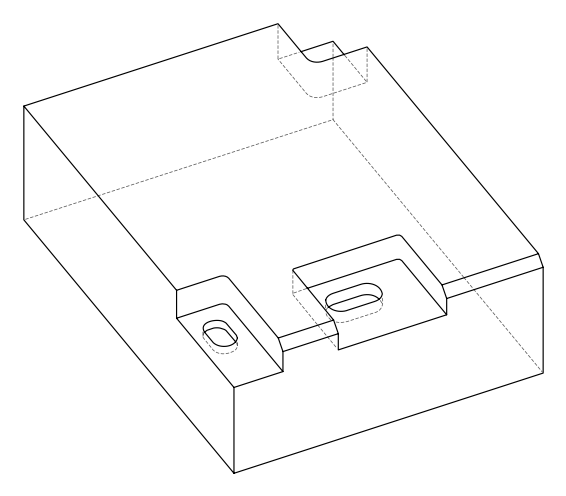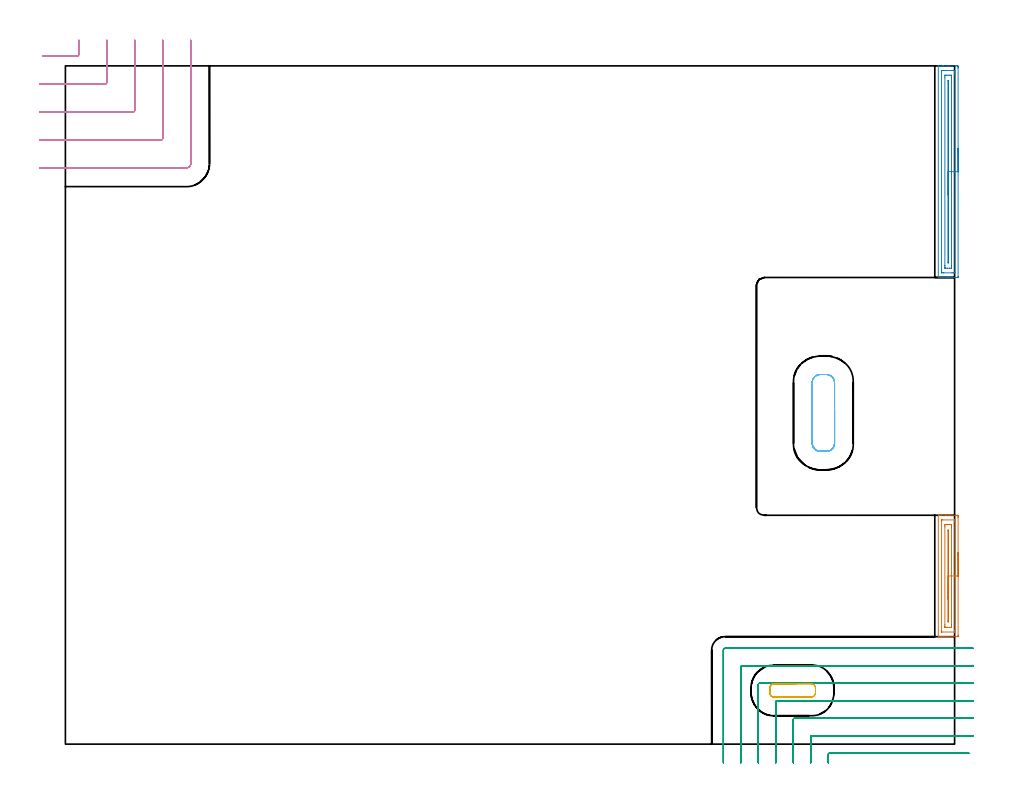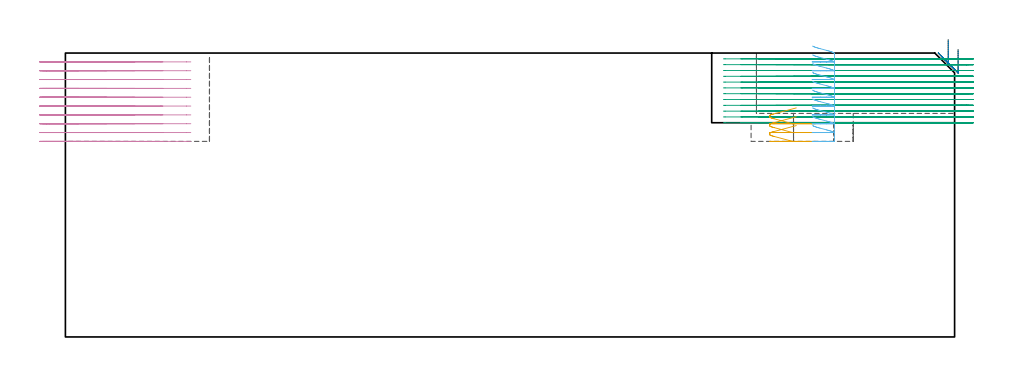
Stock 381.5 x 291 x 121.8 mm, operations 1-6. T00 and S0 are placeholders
(PLAN: 7 operations, 3 tool changes, 150.7 min)
(1 AREA_MILL | FG_CHAMFER_SURFACE | UGT0205_001 | 1.81 min | 2257 mm3)
(2 AREA_MILL_1 | FG_CHAMFER_SURFACE_1 | UGT0205_001 | 3.05 min | 3471 mm3)
(3 MILL_CORNER_NOTCH_RECTANGULAR | CORNER_NOTCH_RECTANGULAR | NXT0201_013 | Follow Part, ap 2.5, ae 75% | 20.8 min | 143242 mm3)
(4 MILL_CORNER_NOTCH_RECTANGULAR_1 | CORNER_NOTCH_RECTANGULAR_1 | NXT0201_012 | Follow Part, ap 4, ae 75% | 8.26 min | 120551 mm3)
(5 MILL_RECTANGULAR_POCKET | POCKET_RECTANGULAR_STRAIGHT | NXT0201_012 | Follow Part, ap 4, ae 75% | 0.62 min | 5506 mm3)
(6 MILL_RECTANGULAR_POCKET_1 | POCKET_RECTANGULAR_STRAIGHT_1 | NXT0201_012 | Follow Part, ap 4, ae 75% | 2.68 min | 43244 mm3)
(7 MILL_SLOT | SLOT_PARTIAL_RECTANGULAR | NXT0201_008 | Follow Part, ap 1.5, ae 75% | 113.45 min | 194565 mm3)
(TOOL UGT0205_001 | Chamfer Mill 20 x 3 x 45 deg. | D20 FL50 Z2)
(TOOL NXT0201_013 | ENDMILL 10mm | D10 FL30 Z4)
(TOOL NXT0201_012 | ENDMILL 16mm [2P460-1600-NA 1630] | D16 FL38 Z6)
(TOOL NXT0201_008 | ENDMILL 6mm [2P460-0600-NA 1630] | D6 FL26 Z6)
(OP 1 AREA_MILL)
G17 G21 G94 G90
T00 M6
G54
G17 G0 G90 X383. Y82.15 S1061 M3
G43 Z131.8 H0
Z123.3
G94 G1 Y82.112 Z122.428 F250.
Y81.998 Z121.564
Y81.809 Z120.712
Y81.547 Z119.88
Y81.213 Z119.074
Y80.81 Z118.3
Y80.342 Z117.564
Y79.81 Z116.872
Y79.221 Z116.229
Y78.578 Z115.64
Y77.886 Z115.108
Y77.15 Z114.64
Y76.376 Z114.237
Y75.57 Z113.903
Y74.738 Z113.641
Y73.886 Z113.452
Y73.022 Z113.338
Y72.15 Z113.3
Y46.709
X382.998 Y46.379 Z113.301
X382.993 Y46.11 Z113.304
X382.676 Y46.1 Z113.622
X378.314 Z117.981
X376.886 Z119.411
X375.697 Z120.598
X374.736 Z121.563
X374.618 Z121.674
X374.572 Y46.102 Z121.72
X374.502 Y46.11 Z121.788
X374.5 Y46.262 Z121.8
Y98.038
X374.502 Y98.19 Z121.788
X374.616 Y98.198 Z121.676
X374.736 Y98.2 Z121.563
X375.062 Z121.237
X375.697 Z120.598
X377.759 Z118.539
X379.186 Z117.109
X382.398 Z113.899
X382.676 Y98.197 Z113.622
X382.993 Y98.19 Z113.304
X382.998 Y97.921 Z113.301
X383. Y97.591 Z113.3
Y97.259
Y72.15
X381.586 Z114.714
Y48.717
X381.585 Y48.494 Z114.715
X381.581 Y48.159 Z114.719
X381.579 Y48.12 Z114.721
X381.575 Y48.11 Z114.725
X381.547 Y48.107 Z114.753
X381.444 Y48.102 Z114.856
X381.316 Y48.1 Z114.984
X376.081 Z120.219
X375.954 Y48.103 Z120.346
X375.927 Y48.106 Z120.373
X375.921 Y48.11 Z120.379
X375.918 Y48.118 Z120.382
X375.916 Y48.147 Z120.384
X375.914 Y48.271 Z120.386
Y48.494
Y95.583
X375.915 Y95.806 Z120.385
X375.919 Y96.141 Z120.381
X375.921 Y96.18 Z120.379
X375.925 Y96.19 Z120.375
X375.953 Y96.193 Z120.347
X376.056 Y96.197 Z120.244
X376.184 Y96.2 Z120.116
X381.419 Z114.881
X381.546 Y96.197 Z114.754
X381.573 Y96.194 Z114.727
X381.579 Y96.19 Z114.721
X381.582 Y96.182 Z114.718
X381.584 Y96.153 Z114.716
X381.586 Y96.029 Z114.714
Y95.806
Y72.15
X380.172 Z116.128
X380.171 Y51.056 Z116.129
Y50.279
X380.169 Y50.166 Z116.131
X380.165 Y50.127 Z116.135
X380.162 Y50.11 Z116.138
X380.145 Y50.108 Z116.155
X380.059 Y50.104 Z116.241
X379.361 Y50.1 Z116.939
X378.489 Z117.811
X377.616 Z118.684
X377.441 Y50.103 Z118.859
X377.383 Y50.106 Z118.917
X377.342 Y50.109 Z118.958
X377.335 Y50.165 Z118.965
X377.332 Y50.279 Z118.968
X377.33 Y50.394 Z118.97
X377.328 Y51.172 Z118.972
Y93.244
X377.329 Y94.021 Z118.971
X377.331 Y94.134 Z118.969
X377.335 Y94.173 Z118.965
X377.338 Y94.19 Z118.962
X377.354 Y94.192 Z118.946
X377.441 Y94.196 Z118.859
X378.139 Y94.2 Z118.161
X379.011 Z117.289
X379.884 Y94.199 Z116.416
X380.059 Y94.197 Z116.241
X380.117 Y94.194 Z116.183
X380.158 Y94.191 Z116.142
X380.165 Y94.135 Z116.135
X380.168 Y94.021 Z116.132
X380.17 Y93.906 Z116.13
X380.172 Y93.128 Z116.128
Y72.15
X378.757 Z117.543
Y52.942
X378.752 Y52.509 Z117.548
X378.749 Y52.418 Z117.551
X378.744 Y52.504 Z117.556
X378.743 Y52.518 Z117.557
Y91.781
X378.744 Y91.795 Z117.556
X378.75 Y91.815 Z117.55
X378.756 Y91.796 Z117.544
X378.757 Y91.782 Z117.543
Y72.15
Y71.278 Z117.581
Y70.414 Z117.695
Y69.562 Z117.883
Y68.73 Z118.146
Y67.924 Z118.48
Y67.15 Z118.882
Y66.414 Z119.351
Y65.722 Z119.882
Y65.079 Z120.472
Y64.49 Z121.115
Y63.958 Z121.807
Y63.49 Z122.543
Y63.087 Z123.317
Y62.753 Z124.123
Y62.491 Z124.955
Y62.302 Z125.806
Y62.188 Z126.671
Y62.15 Z127.543
G0 Z131.8
M5
M2
(OP 2 AREA_MILL_1)
G17 G21 G94 G90
T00 M6
G54
G17 G0 G90 X383. Y255.6 S1061 M3
G43 Z131.8 H0
Z123.3
G94 G1 Y255.562 Z122.428 F250.
Y255.448 Z121.563
Y255.259 Z120.712
Y254.997 Z119.88
Y254.663 Z119.074
Y254.26 Z118.3
Y253.792 Z117.564
Y253.26 Z116.872
Y252.671 Z116.229
Y252.028 Z115.64
Y251.336 Z115.108
Y250.6 Z114.64
Y249.826 Z114.237
Y249.02 Z113.903
Y248.188 Z113.641
Y247.336 Z113.452
Y246.472 Z113.338
Y245.6 Z113.3
Y200.746
X382.997 Y200.418 Z113.301
X382.992 Y200.21 Z113.304
X382.676 Y200.2 Z113.621
X379.186 Z117.108
X378.514 Z117.784
X378.314 Z117.984
X376.569 Z119.727
X376.169 Z120.13
X374.648 Z121.65
X374.573 Y200.202 Z121.72
X374.503 Y200.21 Z121.789
X374.5 Y200.302 Z121.8
Y290.898
X374.503 Y290.99 Z121.789
X374.573 Y290.998 Z121.72
X374.649 Y291. Z121.65
X376.169 Z120.13
X376.569 Z119.727
X376.769 Z119.528
X378.514 Z117.784
X379.186 Z117.108
X382.34 Z113.957
X382.676 Y290.997 Z113.621
X382.992 Y290.99 Z113.304
X382.997 Y290.781 Z113.301
X383. Y290.454 Z113.3
Y290.124
Y245.6
X381.586 Z114.714
X381.585 Y202.356 Z114.715
X381.584 Y202.272 Z114.716
X381.582 Y202.232 Z114.718
X381.58 Y202.218 Z114.72
X381.563 Y202.21 Z114.737
X381.245 Y202.202 Z115.055
X380.931 Y202.201 Z115.369
X380.375 Y202.2 Z115.925
X376.885 Z119.415
X376.569 Y202.201 Z119.731
X376.009 Y202.204 Z120.291
X375.944 Y202.21 Z120.356
X375.921 Y202.225 Z120.379
X375.918 Y202.297 Z120.382
X375.916 Y202.522 Z120.384
X375.914 Y203.189 Z120.386
Y203.411
X375.915 Y288.844 Z120.385
X375.916 Y288.928 Z120.384
X375.918 Y288.968 Z120.382
X375.92 Y288.982 Z120.38
X375.937 Y288.99 Z120.363
X376.255 Y288.998 Z120.045
X376.569 Y288.999 Z119.731
X377.125 Y289. Z119.175
X380.614 Z115.686
X380.931 Y288.999 Z115.369
X381.491 Y288.996 Z114.809
X381.556 Y288.99 Z114.744
X381.579 Y288.975 Z114.721
X381.582 Y288.903 Z114.718
X381.584 Y288.678 Z114.716
X381.586 Y288.011 Z114.714
Y287.789
Y245.6
X380.172 Z116.128
Y205.072
X380.169 Y204.299 Z116.131
X380.167 Y204.242 Z116.133
X380.165 Y204.219 Z116.135
X380.149 Y204.207 Z116.151
X380.059 Y204.205 Z116.241
X379.283 Y204.2 Z117.017
X378.411 Z117.889
X377.537 Y204.201 Z118.763
X377.441 Y204.205 Z118.859
X377.35 Y204.21 Z118.95
X377.335 Y204.299 Z118.965
X377.333 Y204.409 Z118.967
X377.329 Y205.187 Z118.971
X377.328 Y205.302 Z118.972
X377.329 Y286.128 Z118.971
X377.331 Y286.901 Z118.969
X377.333 Y286.958 Z118.967
X377.335 Y286.981 Z118.965
X377.351 Y286.994 Z118.949
X377.441 Y286.995 Z118.859
X378.217 Y287. Z118.083
X379.089 Z117.211
X379.963 Y286.999 Z116.337
X380.059 Y286.995 Z116.241
X380.15 Y286.99 Z116.15
X380.165 Y286.901 Z116.135
X380.167 Y286.791 Z116.133
X380.171 Y286.013 Z116.129
Y285.898
X380.172 Y245.6 Z116.128
X378.757 Z117.543
Y206.948
X378.752 Y206.517 Z117.548
X378.749 Y206.441 Z117.551
X378.744 Y206.512 Z117.556
X378.743 Y206.526 Z117.557
Y284.673
X378.744 Y284.687 Z117.556
X378.75 Y284.702 Z117.55
X378.755 Y284.688 Z117.545
X378.757 Y284.674 Z117.543
Y245.6
Y244.728 Z117.581
Y243.864 Z117.695
Y243.012 Z117.883
Y242.18 Z118.146
Y241.374 Z118.48
Y240.6 Z118.882
Y239.864 Z119.351
Y239.172 Z119.882
Y238.529 Z120.472
Y237.94 Z121.115
Y237.408 Z121.807
Y236.94 Z122.543
Y236.537 Z123.316
Y236.203 Z124.122
Y235.941 Z124.954
Y235.752 Z125.806
Y235.638 Z126.671
Y235.6 Z127.543
G0 Z131.8
M5
M2
(OP 3 MILL_CORNER_NOTCH_RECTANGULAR)
G17 G21 G94 G90
T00 M6
G54
G17 G0 G90 X387.629 Y-3.9 S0 M3
G43 Z131.8 H0
Z119.308
G94 G1 X384.629 F250.
X327.796 F500.
G3 X327.3 Y-4.396 R0.5
G1 Y-5.
Y-8. F250.
G0 Z131.8
X389.5 Y3.653
Z119.308
G1 X386.5 Y3.605
G2 X385.901 Y3.6 R37.5 F500.
G1 X320.296
G3 X319.8 Y3.104 R0.5
G1 Y-5.
Y-8. F250.
G0 Z131.8
X389.499 Y11.166
Z119.308
G1 X386.5 Y11.106
G2 X385.901 Y11.1 R30. F500.
G1 X312.796
G3 X312.3 Y10.604 R0.5
G1 Y-5.
Y-8. F250.
G0 Z131.8
X389.499 Y18.688
Z119.308
G1 X386.5 Y18.608
G2 X385.901 Y18.6 R22.5 F500.
G1 X305.296
G3 X304.8 Y18.104 R0.5
G1 Y-5.
Y-8. F250.
G0 Z131.8
X389.498 Y26.232
Z119.308
G1 X386.5 Y26.112
G2 X385.901 Y26.1 R15. F500.
G1 X297.797
G3 X297.3 Y25.603 R0.5
G1 Y-5.
Y-8. F250.
G0 Z131.8
X389.49 Y33.863
Z119.308
G1 X386.5 Y33.624
G2 X385.901 Y33.6 R7.5 F500.
G1 X290.297
G3 X289.8 Y33.103 R0.5
G1 Y-5.
Y-8. F250.
G0 Z131.8
X388.901 Y41.1
Z119.308
G1 X385.901
X283. F500.
G3 X282.3 Y40.4 R0.7
G1 Y-5.
Y-8. F250.
G0 Z131.8
X387.629 Y-3.9
Z116.817
G1 X384.629
X327.796 F500.
G3 X327.3 Y-4.396 R0.5
G1 Y-5.
Y-8. F250.
G0 Z131.8
X389.5 Y3.6
Z116.817
G1 X386.5
X320.296 F500.
G3 X319.8 Y3.104 R0.5
G1 Y-5.
Y-8. F250.
G0 Z131.8
X389.5 Y11.1
Z116.817
G1 X386.5
X312.796 F500.
G3 X312.3 Y10.604 R0.5
G1 Y-5.
Y-8. F250.
G0 Z131.8
X389.5 Y18.6
Z116.817
G1 X386.5
X305.296 F500.
G3 X304.8 Y18.104 R0.5
G1 Y-5.
Y-8. F250.
G0 Z131.8
X389.5 Y26.1
Z116.817
G1 X386.5
X297.797 F500.
G3 X297.3 Y25.603 R0.5
G1 Y-5.
Y-8. F250.
G0 Z131.8
X389.5 Y33.6
Z116.817
G1 X386.5
X290.297 F500.
G3 X289.8 Y33.103 R0.5
G1 Y-5.
Y-8. F250.
G0 Z131.8
X389.5 Y41.1
Z116.817
G1 X386.5
X283. F500.
G3 X282.3 Y40.4 R0.7
G1 Y-5.
Y-8. F250.
G0 Z131.8
X387.629 Y-3.9
Z114.325
G1 X384.629
X327.796 F500.
G3 X327.3 Y-4.396 R0.5
G1 Y-5.
Y-8. F250.
G0 Z131.8
X389.5 Y3.6
Z114.325
G1 X386.5
X320.296 F500.
G3 X319.8 Y3.104 R0.5
G1 Y-5.
Y-8. F250.
G0 Z131.8
X389.5 Y11.1
Z114.325
G1 X386.5
X312.796 F500.
G3 X312.3 Y10.604 R0.5
G1 Y-5.
Y-8. F250.
G0 Z131.8
X389.5 Y18.6
Z114.325
G1 X386.5
X305.296 F500.
G3 X304.8 Y18.104 R0.5
G1 Y-5.
Y-8. F250.
G0 Z131.8
X389.5 Y26.1
Z114.325
G1 X386.5
X297.797 F500.
G3 X297.3 Y25.603 R0.5
G1 Y-5.
Y-8. F250.
G0 Z131.8
X389.5 Y33.6
Z114.325
G1 X386.5
X290.297 F500.
G3 X289.8 Y33.103 R0.5
G1 Y-5.
Y-8. F250.
G0 Z131.8
X389.5 Y41.1
Z114.325
G1 X386.5
X283. F500.
G3 X282.3 Y40.4 R0.7
G1 Y-5.
Y-8. F250.
G0 Z131.8
X387.629 Y-3.9
Z111.833
G1 X384.629
X327.796 F500.
G3 X327.3 Y-4.396 R0.5
G1 Y-5.
Y-8. F250.
G0 Z131.8
X389.5 Y3.6
Z111.833
G1 X386.5
X320.296 F500.
G3 X319.8 Y3.104 R0.5
G1 Y-5.
Y-8. F250.
G0 Z131.8
X389.5 Y11.1
Z111.833
G1 X386.5
X312.796 F500.
G3 X312.3 Y10.604 R0.5
G1 Y-5.
Y-8. F250.
G0 Z131.8
X389.5 Y18.6
Z111.833
G1 X386.5
X305.296 F500.
G3 X304.8 Y18.104 R0.5
G1 Y-5.
Y-8. F250.
G0 Z131.8
X389.5 Y26.1
Z111.833
G1 X386.5
X297.797 F500.
G3 X297.3 Y25.603 R0.5
G1 Y-5.
Y-8. F250.
G0 Z131.8
X389.5 Y33.6
Z111.833
G1 X386.5
X290.297 F500.
G3 X289.8 Y33.103 R0.5
G1 Y-5.
Y-8. F250.
G0 Z131.8
X389.5 Y41.1
Z111.833
G1 X386.5
X283. F500.
G3 X282.3 Y40.4 R0.7
G1 Y-5.
Y-8. F250.
G0 Z131.8
X387.629 Y-3.9
Z109.342
G1 X384.629
X327.796 F500.
G3 X327.3 Y-4.396 R0.5
G1 Y-5.
Y-8. F250.
G0 Z131.8
X389.5 Y3.6
Z109.342
G1 X386.5
X320.296 F500.
G3 X319.8 Y3.104 R0.5
G1 Y-5.
Y-8. F250.
G0 Z131.8
X389.5 Y11.1
Z109.342
G1 X386.5
X312.796 F500.
G3 X312.3 Y10.604 R0.5
G1 Y-5.
Y-8. F250.
G0 Z131.8
X389.5 Y18.6
Z109.342
G1 X386.5
X305.296 F500.
G3 X304.8 Y18.104 R0.5
G1 Y-5.
Y-8. F250.
G0 Z131.8
X389.5 Y26.1
Z109.342
G1 X386.5
X297.797 F500.
G3 X297.3 Y25.603 R0.5
G1 Y-5.
Y-8. F250.
G0 Z131.8
X389.5 Y33.6
Z109.342
G1 X386.5
X290.297 F500.
G3 X289.8 Y33.103 R0.5
G1 Y-5.
Y-8. F250.
G0 Z131.8
X389.5 Y41.1
Z109.342
G1 X386.5
X283. F500.
G3 X282.3 Y40.4 R0.7
G1 Y-5.
Y-8. F250.
G0 Z131.8
X387.629 Y-3.9
Z106.85
G1 X384.629
X327.796 F500.
G3 X327.3 Y-4.396 R0.5
G1 Y-5.
Y-8. F250.
G0 Z131.8
X389.5 Y3.6
Z106.85
G1 X386.5
X320.296 F500.
G3 X319.8 Y3.104 R0.5
G1 Y-5.
Y-8. F250.
G0 Z131.8
X389.5 Y11.1
Z106.85
G1 X386.5
X312.796 F500.
G3 X312.3 Y10.604 R0.5
G1 Y-5.
Y-8. F250.
G0 Z131.8
X389.5 Y18.6
Z106.85
G1 X386.5
X305.296 F500.
G3 X304.8 Y18.104 R0.5
G1 Y-5.
Y-8. F250.
G0 Z131.8
X389.5 Y26.1
Z106.85
G1 X386.5
X297.797 F500.
G3 X297.3 Y25.603 R0.5
G1 Y-5.
Y-8. F250.
G0 Z131.8
X389.5 Y33.6
Z106.85
G1 X386.5
X290.297 F500.
G3 X289.8 Y33.103 R0.5
G1 Y-5.
Y-8. F250.
G0 Z131.8
X389.5 Y41.1
Z106.85
G1 X386.5
X283. F500.
G3 X282.3 Y40.4 R0.7
G1 Y-5.
Y-8. F250.
G0 Z131.8
X387.629 Y-3.9
Z104.358
G1 X384.629
X327.796 F500.
G3 X327.3 Y-4.396 R0.5
G1 Y-5.
Y-8. F250.
G0 Z131.8
X389.5 Y3.6
Z104.358
G1 X386.5
X320.296 F500.
G3 X319.8 Y3.104 R0.5
G1 Y-5.
Y-8. F250.
G0 Z131.8
X389.5 Y11.1
Z104.358
G1 X386.5
X312.796 F500.
G3 X312.3 Y10.604 R0.5
G1 Y-5.
Y-8. F250.
G0 Z131.8
X389.5 Y18.6
Z104.358
G1 X386.5
X305.296 F500.
G3 X304.8 Y18.104 R0.5
G1 Y-5.
Y-8. F250.
G0 Z131.8
X389.5 Y26.1
Z104.358
G1 X386.5
X297.797 F500.
G3 X297.3 Y25.603 R0.5
G1 Y-5.
Y-8. F250.
G0 Z131.8
X389.5 Y33.6
Z104.358
G1 X386.5
X290.297 F500.
G3 X289.8 Y33.103 R0.5
G1 Y-5.
Y-8. F250.
G0 Z131.8
X389.5 Y41.1
Z104.358
G1 X386.5
X283. F500.
G3 X282.3 Y40.4 R0.7
G1 Y-5.
Y-8. F250.
G0 Z131.8
X387.629 Y-3.9
Z101.867
G1 X384.629
X327.796 F500.
G3 X327.3 Y-4.396 R0.5
G1 Y-5.
Y-8. F250.
G0 Z131.8
X389.5 Y3.6
Z101.867
G1 X386.5
X320.296 F500.
G3 X319.8 Y3.104 R0.5
G1 Y-5.
Y-8. F250.
G0 Z131.8
X389.5 Y11.1
Z101.867
G1 X386.5
X312.796 F500.
G3 X312.3 Y10.604 R0.5
G1 Y-5.
Y-8. F250.
G0 Z131.8
X389.5 Y18.6
Z101.867
G1 X386.5
X305.296 F500.
G3 X304.8 Y18.104 R0.5
G1 Y-5.
Y-8. F250.
G0 Z131.8
X389.5 Y26.1
Z101.867
G1 X386.5
X297.797 F500.
G3 X297.3 Y25.603 R0.5
G1 Y-5.
Y-8. F250.
G0 Z131.8
X389.5 Y33.6
Z101.867
G1 X386.5
X290.297 F500.
G3 X289.8 Y33.103 R0.5
G1 Y-5.
Y-8. F250.
G0 Z131.8
X389.5 Y41.1
Z101.867
G1 X386.5
X283. F500.
G3 X282.3 Y40.4 R0.7
G1 Y-5.
Y-8. F250.
G0 Z131.8
X387.629 Y-3.9
Z99.375
G1 X384.629
X327.796 F500.
G3 X327.3 Y-4.396 R0.5
G1 Y-5.
Y-8. F250.
G0 Z131.8
X389.5 Y3.6
Z99.375
G1 X386.5
X320.296 F500.
G3 X319.8 Y3.104 R0.5
G1 Y-5.
Y-8. F250.
G0 Z131.8
X389.5 Y11.1
Z99.375
G1 X386.5
X312.796 F500.
G3 X312.3 Y10.604 R0.5
G1 Y-5.
Y-8. F250.
G0 Z131.8
X389.5 Y18.6
Z99.375
G1 X386.5
X305.296 F500.
G3 X304.8 Y18.104 R0.5
G1 Y-5.
Y-8. F250.
G0 Z131.8
X389.5 Y26.1
Z99.375
G1 X386.5
X297.797 F500.
G3 X297.3 Y25.603 R0.5
G1 Y-5.
Y-8. F250.
G0 Z131.8
X389.5 Y33.6
Z99.375
G1 X386.5
X290.297 F500.
G3 X289.8 Y33.103 R0.5
G1 Y-5.
Y-8. F250.
G0 Z131.8
X389.5 Y41.1
Z99.375
G1 X386.5
X283. F500.
G3 X282.3 Y40.4 R0.7
G1 Y-5.
Y-8. F250.
G0 Z131.8
X387.629 Y-3.9
Z96.883
G1 X384.629
X327.796 F500.
G3 X327.3 Y-4.396 R0.5
G1 Y-5.
Y-8. F250.
G0 Z131.8
X389.5 Y3.6
Z96.883
G1 X386.5
X320.296 F500.
G3 X319.8 Y3.104 R0.5
G1 Y-5.
Y-8. F250.
G0 Z131.8
X389.5 Y11.1
Z96.883
G1 X386.5
X312.796 F500.
G3 X312.3 Y10.604 R0.5
G1 Y-5.
Y-8. F250.
G0 Z131.8
X389.5 Y18.6
Z96.883
G1 X386.5
X305.296 F500.
G3 X304.8 Y18.104 R0.5
G1 Y-5.
Y-8. F250.
G0 Z131.8
X389.5 Y26.1
Z96.883
G1 X386.5
X297.797 F500.
G3 X297.3 Y25.603 R0.5
G1 Y-5.
Y-8. F250.
G0 Z131.8
X389.5 Y33.6
Z96.883
G1 X386.5
X290.297 F500.
G3 X289.8 Y33.103 R0.5
G1 Y-5.
Y-8. F250.
G0 Z131.8
X389.5 Y41.1
Z96.883
G1 X386.5
X283. F500.
G3 X282.3 Y40.4 R0.7
G1 Y-5.
Y-8. F250.
G0 Z131.8
X387.629 Y-3.9
Z94.392
G1 X384.629
X327.796 F500.
G3 X327.3 Y-4.396 R0.5
G1 Y-5.
Y-8. F250.
G0 Z131.8
X389.5 Y3.6
Z94.392
G1 X386.5
X320.296 F500.
G3 X319.8 Y3.104 R0.5
G1 Y-5.
Y-8. F250.
G0 Z131.8
X389.5 Y11.1
Z94.392
G1 X386.5
X312.796 F500.
G3 X312.3 Y10.604 R0.5
G1 Y-5.
Y-8. F250.
G0 Z131.8
X389.5 Y18.6
Z94.392
G1 X386.5
X305.296 F500.
G3 X304.8 Y18.104 R0.5
G1 Y-5.
Y-8. F250.
G0 Z131.8
X389.5 Y26.1
Z94.392
G1 X386.5
X297.797 F500.
G3 X297.3 Y25.603 R0.5
G1 Y-5.
Y-8. F250.
G0 Z131.8
X389.5 Y33.6
Z94.392
G1 X386.5
X290.297 F500.
G3 X289.8 Y33.103 R0.5
G1 Y-5.
Y-8. F250.
G0 Z131.8
X389.5 Y41.1
Z94.392
G1 X386.5
X283. F500.
G3 X282.3 Y40.4 R0.7
G1 Y-5.
Y-8. F250.
G0 Z131.8
X387.629 Y-3.9
Z91.9
G1 X384.629
X327.796 F500.
G3 X327.3 Y-4.396 R0.5
G1 Y-5.
Y-8. F250.
G0 Z131.8
X389.5 Y3.6
Z91.9
G1 X386.5
X320.296 F500.
G3 X319.8 Y3.104 R0.5
G1 Y-5.
Y-8. F250.
G0 Z131.8
X389.5 Y11.1
Z91.9
G1 X386.5
X312.796 F500.
G3 X312.3 Y10.604 R0.5
G1 Y-5.
Y-8. F250.
G0 Z131.8
X389.5 Y18.6
Z91.9
G1 X386.5
X305.296 F500.
G3 X304.8 Y18.104 R0.5
G1 Y-5.
Y-8. F250.
G0 Z131.8
X389.5 Y26.1
Z91.9
G1 X386.5
X297.797 F500.
G3 X297.3 Y25.603 R0.5
G1 Y-5.
Y-8. F250.
G0 Z131.8
X389.5 Y33.6
Z91.9
G1 X386.5
X290.297 F500.
G3 X289.8 Y33.103 R0.5
G1 Y-5.
Y-8. F250.
G0 Z131.8
X389.5 Y41.1
Z91.9
G1 X386.5
X283. F500.
G3 X282.3 Y40.4 R0.7
G1 Y-5.
Y-8. F250.
G0 Z131.8
M5
M2
(OP 4 MILL_CORNER_NOTCH_RECTANGULAR_1)
G17 G21 G94 G90
T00 M6
G54
G17 G0 G90 X-9.809 Y295.2 S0 M3
G43 Z131.8 H1
Z118.01
G94 G1 X-6.809 F250.
X5.005 F500.
G3 X5.8 Y295.995 R0.8
G1 Y299.
Y302. F250.
G0 Z131.8
X-11. Y283.2
Z118.01
G1 X-8.
X17.004 F500.
G3 X17.8 Y283.996 R0.8
G1 Y299.
Y302. F250.
G0 Z131.8
X-11. Y271.2
Z118.01
G1 X-8.
X29.004 F500.
G3 X29.8 Y271.996 R0.8
G1 Y299.
Y302. F250.
G0 Z131.8
X-11. Y259.2
Z118.01
G1 X-8.
X41.004 F500.
G3 X41.8 Y259.996 R0.8
G1 Y299.
Y302. F250.
G0 Z131.8
X-11. Y247.2
Z118.01
G1 X-8.
X51.9 F500.
G3 X53.8 Y249.1 R1.9
G1 Y299.
Y302. F250.
G0 Z131.8
X-9.809 Y295.2
Z114.22
G1 X-6.809
X5.005 F500.
G3 X5.8 Y295.995 R0.8
G1 Y299.
Y302. F250.
G0 Z131.8
X-11. Y283.2
Z114.22
G1 X-8.
X17.004 F500.
G3 X17.8 Y283.996 R0.8
G1 Y299.
Y302. F250.
G0 Z131.8
X-11. Y271.2
Z114.22
G1 X-8.
X29.004 F500.
G3 X29.8 Y271.996 R0.8
G1 Y299.
Y302. F250.
G0 Z131.8
X-11. Y259.2
Z114.22
G1 X-8.
X41.004 F500.
G3 X41.8 Y259.996 R0.8
G1 Y299.
Y302. F250.
G0 Z131.8
X-11. Y247.2
Z114.22
G1 X-8.
X51.9 F500.
G3 X53.8 Y249.1 R1.9
G1 Y299.
Y302. F250.
G0 Z131.8
X-9.809 Y295.2
Z110.43
G1 X-6.809
X5.005 F500.
G3 X5.8 Y295.995 R0.8
G1 Y299.
Y302. F250.
G0 Z131.8
X-11. Y283.2
Z110.43
G1 X-8.
X17.004 F500.
G3 X17.8 Y283.996 R0.8
G1 Y299.
Y302. F250.
G0 Z131.8
X-11. Y271.2
Z110.43
G1 X-8.
X29.004 F500.
G3 X29.8 Y271.996 R0.8
G1 Y299.
Y302. F250.
G0 Z131.8
X-11. Y259.2
Z110.43
G1 X-8.
X41.004 F500.
G3 X41.8 Y259.996 R0.8
G1 Y299.
Y302. F250.
G0 Z131.8
X-11. Y247.2
Z110.43
G1 X-8.
X51.9 F500.
G3 X53.8 Y249.1 R1.9
G1 Y299.
Y302. F250.
G0 Z131.8
X-9.809 Y295.2
Z106.64
G1 X-6.809
X5.005 F500.
G3 X5.8 Y295.995 R0.8
G1 Y299.
Y302. F250.
G0 Z131.8
X-11. Y283.2
Z106.64
G1 X-8.
X17.004 F500.
G3 X17.8 Y283.996 R0.8
G1 Y299.
Y302. F250.
G0 Z131.8
X-11. Y271.2
Z106.64
G1 X-8.
X29.004 F500.
G3 X29.8 Y271.996 R0.8
G1 Y299.
Y302. F250.
G0 Z131.8
X-11. Y259.2
Z106.64
G1 X-8.
X41.004 F500.
G3 X41.8 Y259.996 R0.8
G1 Y299.
Y302. F250.
G0 Z131.8
X-11. Y247.2
Z106.64
G1 X-8.
X51.9 F500.
G3 X53.8 Y249.1 R1.9
G1 Y299.
Y302. F250.
G0 Z131.8
X-9.809 Y295.2
Z102.85
G1 X-6.809
X5.005 F500.
G3 X5.8 Y295.995 R0.8
G1 Y299.
Y302. F250.
G0 Z131.8
X-11. Y283.2
Z102.85
G1 X-8.
X17.004 F500.
G3 X17.8 Y283.996 R0.8
G1 Y299.
Y302. F250.
G0 Z131.8
X-11. Y271.2
Z102.85
G1 X-8.
X29.004 F500.
G3 X29.8 Y271.996 R0.8
G1 Y299.
Y302. F250.
G0 Z131.8
X-11. Y259.2
Z102.85
G1 X-8.
X41.004 F500.
G3 X41.8 Y259.996 R0.8
G1 Y299.
Y302. F250.
G0 Z131.8
X-11. Y247.2
Z102.85
G1 X-8.
X51.9 F500.
G3 X53.8 Y249.1 R1.9
G1 Y299.
Y302. F250.
G0 Z131.8
X-9.809 Y295.2
Z99.06
G1 X-6.809
X5.005 F500.
G3 X5.8 Y295.995 R0.8
G1 Y299.
Y302. F250.
G0 Z131.8
X-11. Y283.2
Z99.06
G1 X-8.
X17.004 F500.
G3 X17.8 Y283.996 R0.8
G1 Y299.
Y302. F250.
G0 Z131.8
X-11. Y271.2
Z99.06
G1 X-8.
X29.004 F500.
G3 X29.8 Y271.996 R0.8
G1 Y299.
Y302. F250.
G0 Z131.8
X-11. Y259.2
Z99.06
G1 X-8.
X41.004 F500.
G3 X41.8 Y259.996 R0.8
G1 Y299.
Y302. F250.
G0 Z131.8
X-11. Y247.2
Z99.06
G1 X-8.
X51.9 F500.
G3 X53.8 Y249.1 R1.9
G1 Y299.
Y302. F250.
G0 Z131.8
X-9.809 Y295.2
Z95.27
G1 X-6.809
X5.005 F500.
G3 X5.8 Y295.995 R0.8
G1 Y299.
Y302. F250.
G0 Z131.8
X-11. Y283.2
Z95.27
G1 X-8.
X17.004 F500.
G3 X17.8 Y283.996 R0.8
G1 Y299.
Y302. F250.
G0 Z131.8
X-11. Y271.2
Z95.27
G1 X-8.
X29.004 F500.
G3 X29.8 Y271.996 R0.8
G1 Y299.
Y302. F250.
G0 Z131.8
X-11. Y259.2
Z95.27
G1 X-8.
X41.004 F500.
G3 X41.8 Y259.996 R0.8
G1 Y299.
Y302. F250.
G0 Z131.8
X-11. Y247.2
Z95.27
G1 X-8.
X51.9 F500.
G3 X53.8 Y249.1 R1.9
G1 Y299.
Y302. F250.
G0 Z131.8
X-9.809 Y295.2
Z91.48
G1 X-6.809
X5.005 F500.
G3 X5.8 Y295.995 R0.8
G1 Y299.
Y302. F250.
G0 Z131.8
X-11. Y283.2
Z91.48
G1 X-8.
X17.004 F500.
G3 X17.8 Y283.996 R0.8
G1 Y299.
Y302. F250.
G0 Z131.8
X-11. Y271.2
Z91.48
G1 X-8.
X29.004 F500.
G3 X29.8 Y271.996 R0.8
G1 Y299.
Y302. F250.
G0 Z131.8
X-11. Y259.2
Z91.48
G1 X-8.
X41.004 F500.
G3 X41.8 Y259.996 R0.8
G1 Y299.
Y302. F250.
G0 Z131.8
X-11. Y247.2
Z91.48
G1 X-8.
X51.9 F500.
G3 X53.8 Y249.1 R1.9
G1 Y299.
Y302. F250.
G0 Z131.8
X-9.809 Y295.2
Z87.69
G1 X-6.809
X5.005 F500.
G3 X5.8 Y295.995 R0.8
G1 Y299.
Y302. F250.
G0 Z131.8
X-11. Y283.2
Z87.69
G1 X-8.
X17.004 F500.
G3 X17.8 Y283.996 R0.8
G1 Y299.
Y302. F250.
G0 Z131.8
X-11. Y271.2
Z87.69
G1 X-8.
X29.004 F500.
G3 X29.8 Y271.996 R0.8
G1 Y299.
Y302. F250.
G0 Z131.8
X-11. Y259.2
Z87.69
G1 X-8.
X41.004 F500.
G3 X41.8 Y259.996 R0.8
G1 Y299.
Y302. F250.
G0 Z131.8
X-11. Y247.2
Z87.69
G1 X-8.
X51.9 F500.
G3 X53.8 Y249.1 R1.9
G1 Y299.
Y302. F250.
G0 Z131.8
X-9.809 Y295.2
Z83.9
G1 X-6.809
X5.005 F500.
G3 X5.8 Y295.995 R0.8
G1 Y299.
Y302. F250.
G0 Z131.8
X-11. Y283.2
Z83.9
G1 X-8.
X17.004 F500.
G3 X17.8 Y283.996 R0.8
G1 Y299.
Y302. F250.
G0 Z131.8
X-11. Y271.2
Z83.9
G1 X-8.
X29.004 F500.
G3 X29.8 Y271.996 R0.8
G1 Y299.
Y302. F250.
G0 Z131.8
X-11. Y259.2
Z83.9
G1 X-8.
X41.004 F500.
G3 X41.8 Y259.996 R0.8
G1 Y299.
Y302. F250.
G0 Z131.8
X-11. Y247.2
Z83.9
G1 X-8.
X51.9 F500.
G3 X53.8 Y249.1 R1.9
G1 Y299.
Y302. F250.
G0 Z131.8
M5
M2
(OP 5 MILL_RECTANGULAR_POCKET)
G17 G21 G94 G90
T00 M6
G54
G17 G0 G90 X313.579 Y25.9 S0 M3
G43 Z131.8 H1
Z98.27
G94 G1 X303.866 Z95.667 F250.
X303.505 Y25.836 Z95.569
X303.165 Y25.7 Z95.471
X302.86 Y25.499 Z95.373
X302.601 Y25.24 Z95.275
X302.4 Y24.935 Z95.177
X302.264 Y24.595 Z95.079
X302.2 Y24.234 Z94.981
Y21.866 Z94.346
X302.264 Y21.505 Z94.248
X302.4 Y21.165 Z94.15
X302.601 Y20.86 Z94.052
X302.86 Y20.601 Z93.954
X303.165 Y20.4 Z93.856
X303.505 Y20.264 Z93.758
X303.866 Y20.2 Z93.66
X304. Z93.624
X312. Z91.48
X320. F500.
G3 X321.8 Y22. R1.8
G1 Y24.1
G3 X320. Y25.9 R1.8
G1 X304.
G3 X302.2 Y24.1 R1.8
G1 Y22.
G3 X304. Y20.2 R1.8
G1 X312.
X313.
G0 X313.579 Y25.9 Z94.48
G1 X303.866 Z91.877 F250.
X303.505 Y25.836 Z91.779
X303.165 Y25.7 Z91.681
X302.86 Y25.499 Z91.583
X302.601 Y25.24 Z91.485
X302.4 Y24.935 Z91.387
X302.264 Y24.595 Z91.289
X302.2 Y24.234 Z91.191
Y21.866 Z90.556
X302.264 Y21.505 Z90.458
X302.4 Y21.165 Z90.36
X302.601 Y20.86 Z90.262
X302.86 Y20.601 Z90.164
X303.165 Y20.4 Z90.066
X303.505 Y20.264 Z89.968
X303.866 Y20.2 Z89.87
X304. Z89.834
X312. Z87.69
X320. F500.
G3 X321.8 Y22. R1.8
G1 Y24.1
G3 X320. Y25.9 R1.8
G1 X304.
G3 X302.2 Y24.1 R1.8
G1 Y22.
G3 X304. Y20.2 R1.8
G1 X312.
X313.
G0 X313.579 Y25.9 Z90.69
G1 X303.866 Z88.087 F250.
X303.505 Y25.836 Z87.989
X303.165 Y25.7 Z87.891
X302.86 Y25.499 Z87.793
X302.601 Y25.24 Z87.695
X302.4 Y24.935 Z87.597
X302.264 Y24.595 Z87.499
X302.2 Y24.234 Z87.401
Y21.866 Z86.766
X302.264 Y21.505 Z86.668
X302.4 Y21.165 Z86.57
X302.601 Y20.86 Z86.472
X302.86 Y20.601 Z86.374
X303.165 Y20.4 Z86.276
X303.505 Y20.264 Z86.178
X303.866 Y20.2 Z86.08
X304. Z86.044
X312. Z83.9
X320. F500.
G3 X321.8 Y22. R1.8
G1 Y24.1
G3 X320. Y25.9 R1.8
G1 X304.
G3 X302.2 Y24.1 R1.8
G1 Y22.
G3 X304. Y20.2 R1.8
G1 X312.
X313.
G0 Z131.8
M5
M2
(OP 6 MILL_RECTANGULAR_POCKET_1)
G17 G21 G94 G90
T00 M6
G54
G17 G0 G90 X320.623 Y127.866 S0 M3
G43 Z131.8 H1
Z124.8
G94 G1 X320.812 Y127.442 Z124.676 F250.
X321.087 Y127.01 Z124.538
X321.422 Y126.622 Z124.401
X321.81 Y126.287 Z124.263
X322.242 Y126.012 Z124.126
X322.711 Y125.803 Z123.989
X323.204 Y125.665 Z123.851
X323.713 Y125.6 Z123.714
X326.687 Z122.917
X327.196 Y125.665 Z122.78
X327.689 Y125.803 Z122.642
X328.158 Y126.012 Z122.505
X328.59 Y126.287 Z122.368
X328.978 Y126.622 Z122.23
X329.313 Y127.01 Z122.093
X329.588 Y127.442 Z121.955
X329.797 Y127.911 Z121.818
X329.935 Y128.404 Z121.681
X330. Y128.913 Z121.543
Y129.1 Z121.493
Y142.1 Z118.01
Y155.1 F500.
G3 X326.5 Y158.6 R3.5
G1 X323.9
G3 X320.4 Y155.1 R3.5
G1 Y129.1
G3 X323.9 Y125.6 R3.5
G1 X326.5
G3 X330. Y129.1 R3.5
G1 Y142.1
Y143.1
G0 X320.623 Y127.866 Z121.01
G1 X320.812 Y127.442 Z120.886 F250.
X321.087 Y127.01 Z120.748
X321.422 Y126.622 Z120.611
X321.81 Y126.287 Z120.473
X322.242 Y126.012 Z120.336
X322.711 Y125.803 Z120.199
X323.204 Y125.665 Z120.061
X323.713 Y125.6 Z119.924
X326.687 Z119.127
X327.196 Y125.665 Z118.99
X327.689 Y125.803 Z118.852
X328.158 Y126.012 Z118.715
X328.59 Y126.287 Z118.578
X328.978 Y126.622 Z118.44
X329.313 Y127.01 Z118.303
X329.588 Y127.442 Z118.166
X329.797 Y127.911 Z118.028
X329.935 Y128.404 Z117.891
X330. Y128.913 Z117.753
Y129.1 Z117.703
Y142.1 Z114.22
Y155.1 F500.
G3 X326.5 Y158.6 R3.5
G1 X323.9
G3 X320.4 Y155.1 R3.5
G1 Y129.1
G3 X323.9 Y125.6 R3.5
G1 X326.5
G3 X330. Y129.1 R3.5
G1 Y142.1
Y143.1
G0 X320.623 Y127.866 Z117.22
G1 X320.812 Y127.442 Z117.096 F250.
X321.087 Y127.01 Z116.958
X321.422 Y126.622 Z116.821
X321.81 Y126.287 Z116.684
X322.242 Y126.012 Z116.546
X322.711 Y125.803 Z116.409
X323.204 Y125.665 Z116.271
X323.713 Y125.6 Z116.134
X326.687 Z115.337
X327.196 Y125.665 Z115.2
X327.689 Y125.803 Z115.062
X328.158 Y126.012 Z114.925
X328.59 Y126.287 Z114.788
X328.978 Y126.622 Z114.65
X329.313 Y127.01 Z114.513
X329.588 Y127.442 Z114.376
X329.797 Y127.911 Z114.238
X329.935 Y128.404 Z114.101
X330. Y128.913 Z113.963
Y129.1 Z113.913
Y142.1 Z110.43
Y155.1 F500.
G3 X326.5 Y158.6 R3.5
G1 X323.9
G3 X320.4 Y155.1 R3.5
G1 Y129.1
G3 X323.9 Y125.6 R3.5
G1 X326.5
G3 X330. Y129.1 R3.5
G1 Y142.1
Y143.1
G0 X320.623 Y127.866 Z113.43
G1 X320.812 Y127.442 Z113.306 F250.
X321.087 Y127.01 Z113.168
X321.422 Y126.622 Z113.031
X321.81 Y126.287 Z112.894
X322.242 Y126.012 Z112.756
X322.711 Y125.803 Z112.619
X323.204 Y125.665 Z112.481
X323.713 Y125.6 Z112.344
X326.687 Z111.547
X327.196 Y125.665 Z111.41
X327.689 Y125.803 Z111.272
X328.158 Y126.012 Z111.135
X328.59 Y126.287 Z110.998
X328.978 Y126.622 Z110.86
X329.313 Y127.01 Z110.723
X329.588 Y127.442 Z110.586
X329.797 Y127.911 Z110.448
X329.935 Y128.404 Z110.311
X330. Y128.913 Z110.173
Y129.1 Z110.123
Y142.1 Z106.64
Y155.1 F500.
G3 X326.5 Y158.6 R3.5
G1 X323.9
G3 X320.4 Y155.1 R3.5
G1 Y129.1
G3 X323.9 Y125.6 R3.5
G1 X326.5
G3 X330. Y129.1 R3.5
G1 Y142.1
Y143.1
G0 X320.623 Y127.866 Z109.64
G1 X320.812 Y127.442 Z109.516 F250.
X321.087 Y127.01 Z109.378
X321.422 Y126.622 Z109.241
X321.81 Y126.287 Z109.104
X322.242 Y126.012 Z108.966
X322.711 Y125.803 Z108.829
X323.204 Y125.665 Z108.691
X323.713 Y125.6 Z108.554
X326.687 Z107.757
X327.196 Y125.665 Z107.62
X327.689 Y125.803 Z107.482
X328.158 Y126.012 Z107.345
X328.59 Y126.287 Z107.208
X328.978 Y126.622 Z107.07
X329.313 Y127.01 Z106.933
X329.588 Y127.442 Z106.796
X329.797 Y127.911 Z106.658
X329.935 Y128.404 Z106.521
X330. Y128.913 Z106.383
Y129.1 Z106.333
Y142.1 Z102.85
Y155.1 F500.
G3 X326.5 Y158.6 R3.5
G1 X323.9
G3 X320.4 Y155.1 R3.5
G1 Y129.1
G3 X323.9 Y125.6 R3.5
G1 X326.5
G3 X330. Y129.1 R3.5
G1 Y142.1
Y143.1
G0 X320.623 Y127.866 Z105.85
G1 X320.812 Y127.442 Z105.726 F250.
X321.087 Y127.01 Z105.588
X321.422 Y126.622 Z105.451
X321.81 Y126.287 Z105.314
X322.242 Y126.012 Z105.176
X322.711 Y125.803 Z105.039
X323.204 Y125.665 Z104.901
X323.713 Y125.6 Z104.764
X326.687 Z103.967
X327.196 Y125.665 Z103.83
X327.689 Y125.803 Z103.692
X328.158 Y126.012 Z103.555
X328.59 Y126.287 Z103.418
X328.978 Y126.622 Z103.28
X329.313 Y127.01 Z103.143
X329.588 Y127.442 Z103.006
X329.797 Y127.911 Z102.868
X329.935 Y128.404 Z102.731
X330. Y128.913 Z102.593
Y129.1 Z102.543
Y142.1 Z99.06
Y155.1 F500.
G3 X326.5 Y158.6 R3.5
G1 X323.9
G3 X320.4 Y155.1 R3.5
G1 Y129.1
G3 X323.9 Y125.6 R3.5
G1 X326.5
G3 X330. Y129.1 R3.5
G1 Y142.1
Y143.1
G0 X320.623 Y127.866 Z102.06
G1 X320.812 Y127.442 Z101.936 F250.
X321.087 Y127.01 Z101.798
X321.422 Y126.622 Z101.661
X321.81 Y126.287 Z101.524
X322.242 Y126.012 Z101.386
X322.711 Y125.803 Z101.249
X323.204 Y125.665 Z101.111
X323.713 Y125.6 Z100.974
X326.687 Z100.177
X327.196 Y125.665 Z100.04
X327.689 Y125.803 Z99.902
X328.158 Y126.012 Z99.765
X328.59 Y126.287 Z99.628
X328.978 Y126.622 Z99.49
X329.313 Y127.01 Z99.353
X329.588 Y127.442 Z99.216
X329.797 Y127.911 Z99.078
X329.935 Y128.404 Z98.941
X330. Y128.913 Z98.803
Y129.1 Z98.753
Y142.1 Z95.27
Y155.1 F500.
G3 X326.5 Y158.6 R3.5
G1 X323.9
G3 X320.4 Y155.1 R3.5
G1 Y129.1
G3 X323.9 Y125.6 R3.5
G1 X326.5
G3 X330. Y129.1 R3.5
G1 Y142.1
Y143.1
G0 X320.623 Y127.866 Z98.27
G1 X320.812 Y127.442 Z98.146 F250.
X321.087 Y127.01 Z98.008
X321.422 Y126.622 Z97.871
X321.81 Y126.287 Z97.734
X322.242 Y126.012 Z97.596
X322.711 Y125.803 Z97.459
X323.204 Y125.665 Z97.321
X323.713 Y125.6 Z97.184
X326.687 Z96.387
X327.196 Y125.665 Z96.25
X327.689 Y125.803 Z96.112
X328.158 Y126.012 Z95.975
X328.59 Y126.287 Z95.838
X328.978 Y126.622 Z95.7
X329.313 Y127.01 Z95.563
X329.588 Y127.442 Z95.426
X329.797 Y127.911 Z95.288
X329.935 Y128.404 Z95.151
X330. Y128.913 Z95.013
Y129.1 Z94.963
Y142.1 Z91.48
Y155.1 F500.
G3 X326.5 Y158.6 R3.5
G1 X323.9
G3 X320.4 Y155.1 R3.5
G1 Y129.1
G3 X323.9 Y125.6 R3.5
G1 X326.5
G3 X330. Y129.1 R3.5
G1 Y142.1
Y143.1
G0 X320.623 Y127.866 Z94.48
G1 X320.812 Y127.442 Z94.356 F250.
X321.087 Y127.01 Z94.218
X321.422 Y126.622 Z94.081
X321.81 Y126.287 Z93.944
X322.242 Y126.012 Z93.806
X322.711 Y125.803 Z93.669
X323.204 Y125.665 Z93.531
X323.713 Y125.6 Z93.394
X326.687 Z92.597
X327.196 Y125.665 Z92.46
X327.689 Y125.803 Z92.322
X328.158 Y126.012 Z92.185
X328.59 Y126.287 Z92.048
X328.978 Y126.622 Z91.91
X329.313 Y127.01 Z91.773
X329.588 Y127.442 Z91.636
X329.797 Y127.911 Z91.498
X329.935 Y128.404 Z91.361
X330. Y128.913 Z91.223
Y129.1 Z91.173
Y142.1 Z87.69
Y155.1 F500.
G3 X326.5 Y158.6 R3.5
G1 X323.9
G3 X320.4 Y155.1 R3.5
G1 Y129.1
G3 X323.9 Y125.6 R3.5
G1 X326.5
G3 X330. Y129.1 R3.5
G1 Y142.1
Y143.1
G0 X320.623 Y127.866 Z90.69
G1 X320.812 Y127.442 Z90.566 F250.
X321.087 Y127.01 Z90.428
X321.422 Y126.622 Z90.291
X321.81 Y126.287 Z90.154
X322.242 Y126.012 Z90.016
X322.711 Y125.803 Z89.879
X323.204 Y125.665 Z89.741
X323.713 Y125.6 Z89.604
X326.687 Z88.807
X327.196 Y125.665 Z88.67
X327.689 Y125.803 Z88.532
X328.158 Y126.012 Z88.395
X328.59 Y126.287 Z88.258
X328.978 Y126.622 Z88.12
X329.313 Y127.01 Z87.983
X329.588 Y127.442 Z87.846
X329.797 Y127.911 Z87.708
X329.935 Y128.404 Z87.571
X330. Y128.913 Z87.433
Y129.1 Z87.383
Y142.1 Z83.9
Y155.1 F500.
G3 X326.5 Y158.6 R3.5
G1 X323.9
G3 X320.4 Y155.1 R3.5
G1 Y129.1
G3 X323.9 Y125.6 R3.5
G1 X326.5
G3 X330. Y129.1 R3.5
G1 Y142.1
Y143.1
G0 Z131.8
M5
M2
